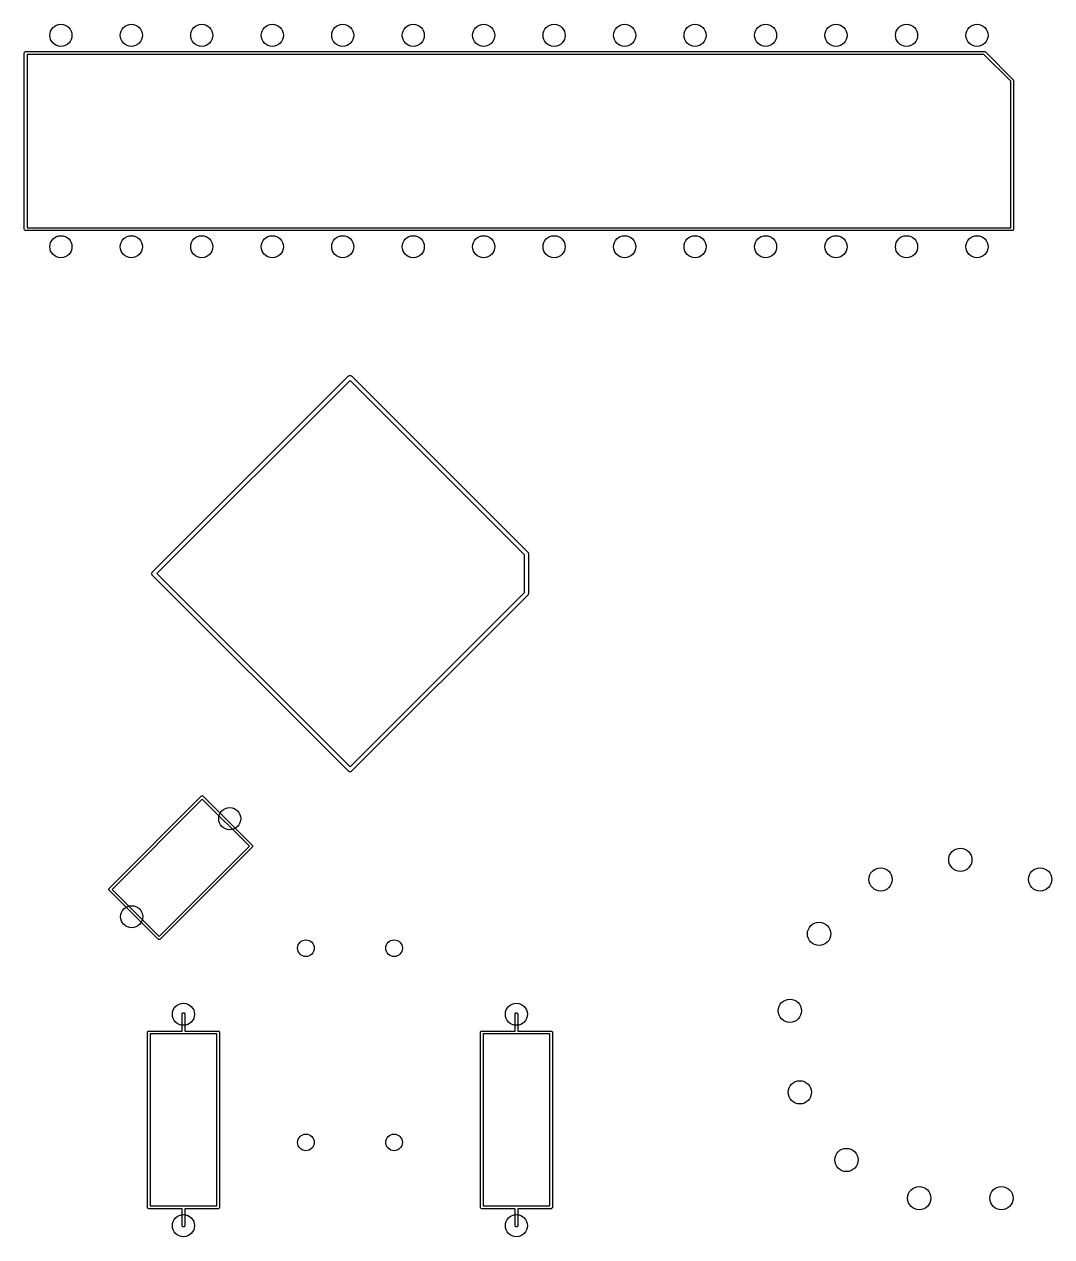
# Model space of a CAD drawing. Extents: x 2.68 to 10.38, y -4.66 to -2.29.
# Drawn here: x 7.491 to 8.949, y -4.484 to -2.764 of the extents above; entities that cross this region are included whole.
import ezdxf

# ---------------------------------------------------------------- set-up
doc = ezdxf.new("R2010")
doc.units = 0
doc.header["$MEASUREMENT"] = 0
doc.layers.add('BLACK', color=7, linetype='CONTINUOUS')

msp = doc.modelspace()

# ---------------------------------------------------------------- linework, layer by layer
at = {"layer": 'BLACK', "linetype": 'CONTINUOUS'}
for p, q in [((7.4906, -2.8045), (7.4907, -2.8038)), ((7.4907, -2.8038), (7.4918, -2.8027)), ((7.4918, -2.8027), (7.4925, -2.8026)), ((7.4925, -2.8026), (8.8531, -2.8026)), ((8.8531, -2.8026), (8.8539, -2.8027)), ((8.8539, -2.8027), (8.8545, -2.8031)), ((8.8545, -2.8031), (8.8939, -2.8425)), ((7.4906, -3.0545), (7.4906, -2.8045)), ((7.4945, -2.8065), (7.4945, -3.0526)), ((8.8523, -2.8065), (7.4945, -2.8065)), ((8.8906, -2.8447), (8.8523, -2.8065)), ((8.8906, -3.0526), (8.8906, -2.8447)), ((8.8939, -2.8425), (8.8943, -2.8431)), ((8.8943, -2.8431), (8.8945, -2.8439)), ((8.8945, -2.8439), (8.8945, -3.0545)), ((7.4907, -3.0553), (7.4906, -3.0545)), ((7.4918, -3.0563), (7.4907, -3.0553)), ((7.4925, -3.0565), (7.4918, -3.0563)), ((8.8925, -3.0565), (7.4925, -3.0565)), ((7.4945, -3.0526), (8.8906, -3.0526)), ((8.8933, -3.0563), (8.8925, -3.0565)), ((8.8943, -3.0553), (8.8933, -3.0563)), ((8.8945, -3.0545), (8.8943, -3.0553)), ((7.6723, -3.5412), (7.9507, -3.2628)), ((7.9507, -3.2628), (7.9511, -3.2625)), ((7.9511, -3.2625), (7.9522, -3.262)), ((7.9522, -3.262), (7.9533, -3.262)), ((7.9533, -3.262), (7.9544, -3.2625)), ((7.9544, -3.2625), (7.9548, -3.2628)), ((7.9548, -3.2628), (8.2054, -3.5134)), ((7.9528, -3.2691), (7.6785, -3.5433)), ((8.2004, -3.5167), (7.9528, -3.2691)), ((8.2004, -3.5699), (8.2004, -3.5167)), ((8.2054, -3.5134), (8.2058, -3.5138)), ((8.2058, -3.5138), (8.2062, -3.5149)), ((8.2062, -3.5149), (8.2063, -3.5155)), ((8.2063, -3.5155), (8.2063, -3.5711)), ((7.6715, -3.5427), (7.6719, -3.5417)), ((7.6715, -3.5439), (7.6715, -3.5427)), ((7.6719, -3.5449), (7.6715, -3.5439)), ((7.6719, -3.5417), (7.6723, -3.5412)), ((7.6785, -3.5433), (7.9528, -3.8175)), ((7.6723, -3.5454), (7.6719, -3.5449)), ((7.9507, -3.8238), (7.6723, -3.5454)), ((7.9528, -3.8175), (8.2004, -3.5699)), ((8.2054, -3.5732), (7.9548, -3.8238)), ((8.2058, -3.5728), (8.2054, -3.5732)), ((8.2062, -3.5717), (8.2058, -3.5728)), ((8.2063, -3.5711), (8.2062, -3.5717)), ((7.9511, -3.8242), (7.9507, -3.8238)), ((7.9522, -3.8246), (7.9511, -3.8242)), ((7.9533, -3.8246), (7.9522, -3.8246)), ((7.9522, -3.8246), (7.9522, -3.8246)), ((7.9544, -3.8242), (7.9533, -3.8246)), ((7.9548, -3.8238), (7.9544, -3.8242)), ((7.611, -3.9899), (7.7418, -3.859)), ((7.7432, -3.8632), (7.6152, -3.9913)), ((7.7418, -3.859), (7.7425, -3.8586)), ((7.7425, -3.8586), (7.744, -3.8586)), ((7.81, -3.93), (7.7432, -3.8632)), ((7.744, -3.8586), (7.7446, -3.859)), ((7.7446, -3.859), (7.8142, -3.9286)), ((7.682, -4.0581), (7.81, -3.93)), ((7.8142, -3.9314), (7.6834, -4.0622)), ((7.8142, -3.9286), (7.8146, -3.9293)), ((7.8146, -3.9308), (7.8142, -3.9314)), ((7.8146, -3.9293), (7.8146, -3.9308)), ((7.6106, -3.9905), (7.611, -3.9899)), ((7.6106, -3.992), (7.6106, -3.9905)), ((7.6152, -3.9913), (7.682, -4.0581)), ((7.611, -3.9926), (7.6106, -3.992)), ((7.6806, -4.0622), (7.611, -3.9926)), ((7.6812, -4.0627), (7.6806, -4.0622)), ((7.6827, -4.0627), (7.6812, -4.0627)), ((7.6834, -4.0622), (7.6827, -4.0627)), ((7.7146, -4.1685), (7.7147, -4.1678)), ((7.7146, -4.1925), (7.7146, -4.1685)), ((7.7147, -4.1678), (7.7158, -4.1667)), ((7.7158, -4.1667), (7.7173, -4.1667)), ((7.7173, -4.1667), (7.7184, -4.1678)), ((7.7184, -4.1678), (7.7185, -4.1685)), ((7.7185, -4.1685), (7.7185, -4.1925)), ((8.187, -4.1685), (8.1872, -4.1678)), ((8.187, -4.1925), (8.187, -4.1685)), ((8.1872, -4.1678), (8.1882, -4.1667)), ((8.1882, -4.1667), (8.1897, -4.1667)), ((8.1897, -4.1667), (8.1908, -4.1678)), ((8.1908, -4.1678), (8.1909, -4.1685)), ((8.1909, -4.1685), (8.1909, -4.1925)), ((7.6654, -4.1945), (7.6655, -4.1937)), ((7.6654, -4.4425), (7.6654, -4.1945)), ((7.6655, -4.1937), (7.6666, -4.1927)), ((7.6666, -4.1927), (7.6673, -4.1925)), ((7.6673, -4.1925), (7.7146, -4.1925)), ((7.6693, -4.1965), (7.6693, -4.4406)), ((7.7638, -4.1965), (7.6693, -4.1965)), ((7.7185, -4.1925), (7.7657, -4.1925)), ((7.7638, -4.4406), (7.7638, -4.1965)), ((7.7657, -4.1925), (7.7665, -4.1927)), ((7.7665, -4.1927), (7.7676, -4.1937)), ((7.7676, -4.1937), (7.7677, -4.1945)), ((7.7677, -4.1945), (7.7677, -4.4425)), ((8.1378, -4.1945), (8.1379, -4.1937)), ((8.1378, -4.4425), (8.1378, -4.1945)), ((8.1379, -4.1937), (8.139, -4.1927)), ((8.139, -4.1927), (8.1398, -4.1925)), ((8.1398, -4.1925), (8.187, -4.1925)), ((8.1417, -4.1965), (8.1417, -4.4406)), ((8.2362, -4.1965), (8.1417, -4.1965)), ((8.1909, -4.1925), (8.2382, -4.1925)), ((8.2362, -4.4406), (8.2362, -4.1965)), ((8.2382, -4.1925), (8.2389, -4.1927)), ((8.2389, -4.1927), (8.24, -4.1937)), ((8.24, -4.1937), (8.2402, -4.1945)), ((8.2402, -4.1945), (8.2402, -4.4425)), ((7.6655, -4.4433), (7.6654, -4.4425)), ((7.6666, -4.4443), (7.6655, -4.4433)), ((7.6673, -4.4445), (7.6666, -4.4443)), ((7.7146, -4.4445), (7.6673, -4.4445)), ((7.6693, -4.4406), (7.7638, -4.4406)), ((7.7146, -4.4685), (7.7146, -4.4445)), ((7.7657, -4.4445), (7.7185, -4.4445)), ((7.7185, -4.4445), (7.7185, -4.4685)), ((7.7665, -4.4443), (7.7657, -4.4445)), ((7.7676, -4.4433), (7.7665, -4.4443)), ((7.7677, -4.4425), (7.7676, -4.4433)), ((8.1379, -4.4433), (8.1378, -4.4425)), ((8.139, -4.4443), (8.1379, -4.4433)), ((8.1398, -4.4445), (8.139, -4.4443)), ((8.187, -4.4445), (8.1398, -4.4445)), ((8.1417, -4.4406), (8.2362, -4.4406)), ((8.187, -4.4685), (8.187, -4.4445)), ((8.2382, -4.4445), (8.1909, -4.4445)), ((8.1909, -4.4445), (8.1909, -4.4685)), ((8.2389, -4.4443), (8.2382, -4.4445)), ((8.24, -4.4433), (8.2389, -4.4443)), ((8.2402, -4.4425), (8.24, -4.4433)), ((7.7147, -4.4693), (7.7146, -4.4685)), ((7.7158, -4.4703), (7.7147, -4.4693)), ((7.7173, -4.4703), (7.7158, -4.4703)), ((7.7184, -4.4693), (7.7173, -4.4703)), ((7.7185, -4.4685), (7.7184, -4.4693)), ((8.1872, -4.4693), (8.187, -4.4685)), ((8.1882, -4.4703), (8.1872, -4.4693)), ((8.1897, -4.4703), (8.1882, -4.4703)), ((8.1908, -4.4693), (8.1897, -4.4703)), ((8.1909, -4.4685), (8.1908, -4.4693))]:
    msp.add_line(p, q, dxfattribs=at)
at = {"layer": 'BLACK'}
for centre, radius in [((7.5425, -2.7795), 0.0157), ((7.6425, -2.7795), 0.0157), ((7.7425, -2.7795), 0.0157), ((7.8425, -2.7795), 0.0157), ((7.9425, -2.7795), 0.0157), ((8.0425, -2.7795), 0.0157), ((8.1425, -2.7795), 0.0157), ((8.2425, -2.7795), 0.0157), ((8.3425, -2.7795), 0.0157), ((8.4425, -2.7795), 0.0157), ((8.5425, -2.7795), 0.0157), ((8.6425, -2.7795), 0.0157), ((8.7425, -2.7795), 0.0157), ((8.8425, -2.7795), 0.0157), ((7.5425, -3.0795), 0.0157), ((7.6425, -3.0795), 0.0157), ((7.7425, -3.0795), 0.0157), ((7.8425, -3.0795), 0.0157), ((7.9425, -3.0795), 0.0157), ((8.0425, -3.0795), 0.0157), ((8.1425, -3.0795), 0.0157), ((8.2425, -3.0795), 0.0157), ((8.3425, -3.0795), 0.0157), ((8.4425, -3.0795), 0.0157), ((8.5425, -3.0795), 0.0157), ((8.6425, -3.0795), 0.0157), ((8.7425, -3.0795), 0.0157), ((8.8425, -3.0795), 0.0157), ((7.7822, -3.891), 0.0157), ((8.8189, -3.9493), 0.0165), ((8.7057, -3.9772), 0.0165), ((8.9321, -3.9772), 0.0165), ((7.643, -4.0302), 0.0157), ((8.6184, -4.0545), 0.0165), ((7.8903, -4.0748), 0.0118), ((8.0153, -4.0748), 0.0118), ((7.7165, -4.1685), 0.0157), ((8.189, -4.1685), 0.0157), ((8.577, -4.1636), 0.0165), ((8.5911, -4.2793), 0.0165), ((7.8903, -4.3504), 0.0118), ((8.0153, -4.3504), 0.0118), ((8.6573, -4.3753), 0.0165), ((8.7606, -4.4295), 0.0165), ((8.8772, -4.4295), 0.0165), ((7.7165, -4.4685), 0.0157), ((8.189, -4.4685), 0.0157)]:
    msp.add_circle(centre, radius, dxfattribs=at)

doc.saveas('drawing.dxf')
